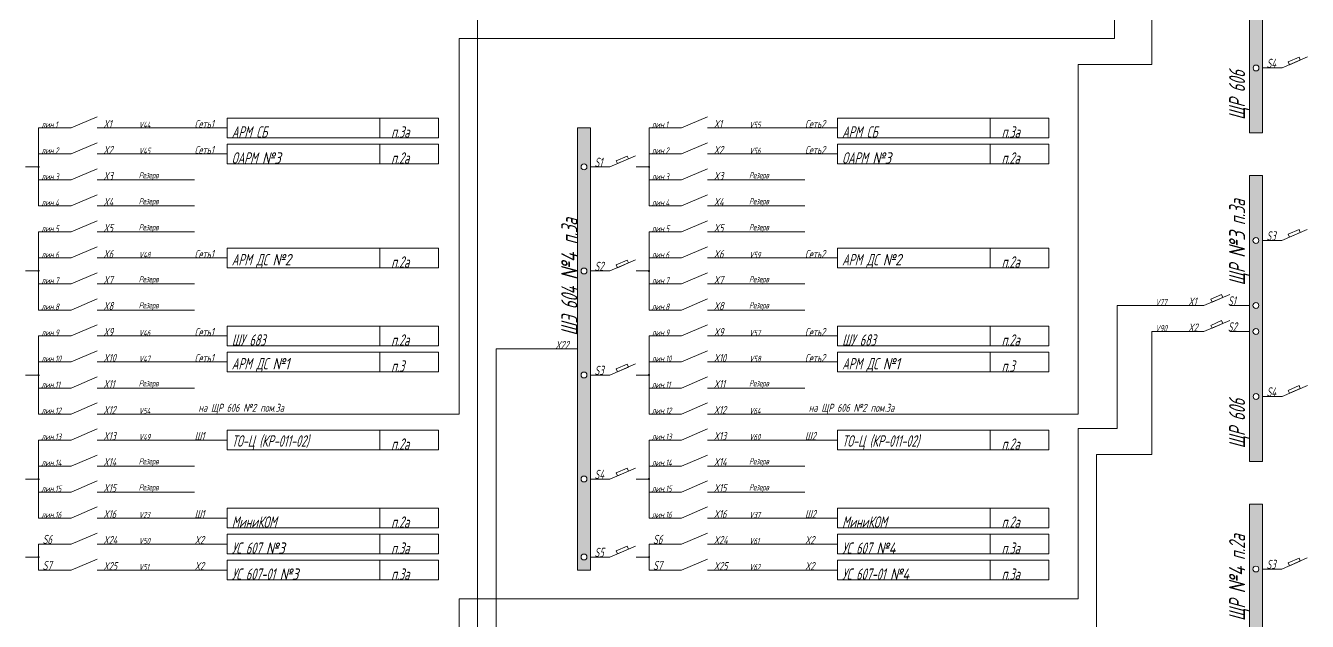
# Paper-space layout 'Main' of a CAD drawing. Extents: x 20 to 589, y 5 to 415.
# Drawn here: x 232.8 to 441, y 204.8 to 301.6 of the extents above; entities that cross this region are included whole.
import ezdxf

# ---------------------------------------------------------------- set-up
doc = ezdxf.new("R2010")
doc.units = 0
doc.header["$LTSCALE"] = 0.3
doc.layers.get('0').update_dxf_attribs({"linetype": 'CONTINUOUS', "lineweight": 15})
doc.layers.add('Text', color=242, linetype='CONTINUOUS', lineweight=15)
doc.styles.get("Standard").update_dxf_attribs({"font": 'isocpeur.ttf', "width": 0.8, "oblique": 15})

psp = doc.layouts.new('Main')

# ---------------------------------------------------------------- hatches: boundary and pattern name
h = psp.add_hatch(color=256)
h.paths.add_polyline_path([(431.58, 330.59), (433.69, 330.59), (433.69, 284.13), (431.58, 284.13)])
edge = h.paths.add_edge_path(flags=16)
edge.add_arc((432.63, 320.03), 0.478, 0, 360)
edge = h.paths.add_edge_path(flags=16)
edge.add_arc((432.63, 309.47), 0.478, 0, 360)
edge = h.paths.add_edge_path(flags=16)
edge.add_arc((432.63, 305.25), 0.478, 0, 360)
edge = h.paths.add_edge_path(flags=16)
edge.add_arc((432.65, 294.69), 0.478, 0, 360)
h = psp.add_hatch(color=256)
h.paths.add_polyline_path([(322.41, 284.95), (324.52, 284.95), (324.52, 213.14), (322.41, 213.14)])
edge = h.paths.add_edge_path(flags=16)
edge.add_arc((323.47, 278.62), 0.478, 0, 360)
edge = h.paths.add_edge_path(flags=16)
edge.add_arc((323.47, 261.72), 0.478, 0, 360)
edge = h.paths.add_edge_path(flags=16)
edge.add_arc((323.47, 244.82), 0.478, 0, 360)
edge = h.paths.add_edge_path(flags=16)
edge.add_arc((323.47, 227.93), 0.478, 0, 360)
edge = h.paths.add_edge_path(flags=16)
edge.add_arc((323.47, 215.26), 0.478, 0, 360)
h = psp.add_hatch(color=256)
edge = h.paths.add_edge_path()
edge.add_arc((234.86, 278.62), 0.0845, 0, 360)
h = psp.add_hatch(color=256)
edge = h.paths.add_edge_path()
edge.add_arc((334.03, 278.62), 0.0845, 0, 360)
h = psp.add_hatch(color=256)
h.paths.add_polyline_path([(431.58, 277.23), (433.69, 277.23), (433.69, 230.77), (431.58, 230.77)])
edge = h.paths.add_edge_path(flags=16)
edge.add_arc((432.63, 266.67), 0.478, 0, 360)
edge = h.paths.add_edge_path(flags=16)
edge.add_arc((432.63, 256.11), 0.478, 0, 360)
edge = h.paths.add_edge_path(flags=16)
edge.add_arc((432.63, 251.89), 0.478, 0, 360)
edge = h.paths.add_edge_path(flags=16)
edge.add_arc((432.65, 241.33), 0.478, 0, 360)
h = psp.add_hatch(color=256)
edge = h.paths.add_edge_path()
edge.add_arc((234.86, 261.72), 0.0845, 0, 360)
h = psp.add_hatch(color=256)
edge = h.paths.add_edge_path()
edge.add_arc((334.03, 261.72), 0.0845, 0, 360)
h = psp.add_hatch(color=256)
edge = h.paths.add_edge_path()
edge.add_arc((234.86, 244.82), 0.0845, 0, 360)
h = psp.add_hatch(color=256)
edge = h.paths.add_edge_path()
edge.add_arc((334.03, 244.82), 0.0845, 0, 360)
h = psp.add_hatch(color=256)
edge = h.paths.add_edge_path()
edge.add_arc((234.86, 227.93), 0.0845, 0, 360)
h = psp.add_hatch(color=256)
edge = h.paths.add_edge_path()
edge.add_arc((334.03, 227.93), 0.0845, 0, 360)
h = psp.add_hatch(color=256)
h.paths.add_polyline_path([(431.58, 223.87), (433.69, 223.87), (433.69, 177.41), (431.58, 177.41)])
edge = h.paths.add_edge_path(flags=16)
edge.add_arc((432.63, 213.31), 0.478, 0, 360)
edge = h.paths.add_edge_path(flags=16)
edge.add_arc((432.63, 202.75), 0.478, 0, 360)
edge = h.paths.add_edge_path(flags=16)
edge.add_arc((432.63, 198.53), 0.478, 0, 360)
edge = h.paths.add_edge_path(flags=16)
edge.add_arc((432.65, 187.97), 0.478, 0, 360)
h = psp.add_hatch(color=256)
edge = h.paths.add_edge_path()
edge.add_arc((234.86, 215.26), 0.0845, 0, 360)
h = psp.add_hatch(color=256)
edge = h.paths.add_edge_path()
edge.add_arc((334.03, 215.26), 0.0845, 0, 360)

# ---------------------------------------------------------------- linework, layer by layer
at = {"lineweight": 15}
for p, q in [((436.87, 294.69), (440.99, 296.48)), ((240.14, 284.95), (244.37, 286.75)), ((339.31, 284.95), (343.53, 286.75)), ((240.14, 280.73), (244.37, 282.52)), ((339.31, 280.73), (343.53, 282.52)), ((327.69, 278.62), (331.81, 280.41)), ((240.14, 276.5), (244.37, 278.3)), ((339.31, 276.5), (343.53, 278.3)), ((240.14, 272.28), (244.37, 274.07)), ((339.31, 272.28), (343.53, 274.07)), ((240.14, 268.06), (244.37, 269.85)), ((339.31, 268.06), (343.53, 269.85)), ((436.86, 266.67), (440.97, 268.47)), ((240.14, 263.83), (244.37, 265.63)), ((339.31, 263.83), (343.53, 265.63)), ((327.69, 261.72), (331.81, 263.51)), ((240.14, 259.61), (244.37, 261.4)), ((339.31, 259.61), (343.53, 261.4)), ((240.14, 255.38), (244.37, 257.18)), ((339.31, 255.38), (343.53, 257.18)), ((424.18, 256.11), (428.41, 257.91)), ((240.14, 251.16), (244.37, 252.95)), ((339.31, 251.16), (343.53, 252.95)), ((424.18, 251.89), (428.41, 253.68)), ((240.14, 246.94), (244.37, 248.73)), ((339.31, 246.94), (343.53, 248.73)), ((327.69, 244.82), (331.81, 246.62)), ((240.14, 242.71), (244.37, 244.51)), ((339.31, 242.71), (343.53, 244.51)), ((436.87, 241.33), (440.99, 243.12)), ((240.14, 238.49), (244.37, 240.28)), ((339.31, 238.49), (343.53, 240.28)), ((240.14, 234.26), (244.37, 236.06)), ((339.31, 234.26), (343.53, 236.06)), ((240.14, 230.04), (244.37, 231.83)), ((339.31, 230.04), (343.53, 231.83)), ((327.69, 227.93), (331.81, 229.72)), ((240.14, 225.82), (244.37, 227.61)), ((339.31, 225.82), (343.53, 227.61)), ((240.14, 221.59), (244.37, 223.39)), ((339.31, 221.59), (343.53, 223.39)), ((240.14, 217.37), (244.37, 219.16)), ((339.31, 217.37), (343.53, 219.16)), ((327.69, 215.26), (331.81, 217.05)), ((240.14, 213.14), (244.37, 214.94)), ((339.31, 213.14), (343.53, 214.94)), ((436.86, 213.31), (440.97, 215.11))]:
    psp.add_line(p, q, dxfattribs=at)
for p, q in [((436.87, 294.69), (433.7, 294.69)), ((290.3, 286.54), (290.3, 283.37)), ((389.47, 286.54), (389.47, 283.37)), ((234.86, 280.73), (234.86, 284.95)), ((234.86, 284.95), (240.14, 284.95)), ((244.37, 284.95), (249.65, 284.95)), ((249.65, 284.95), (260.21, 284.95)), ((265.49, 284.95), (260.21, 284.95)), ((334.03, 280.73), (334.03, 284.95)), ((334.03, 284.95), (339.31, 284.95)), ((343.53, 284.95), (348.81, 284.95)), ((348.81, 284.95), (359.37, 284.95)), ((364.65, 284.95), (359.37, 284.95)), ((290.3, 282.31), (290.3, 279.14)), ((389.47, 282.31), (389.47, 279.14)), ((234.86, 276.5), (234.86, 280.73)), ((234.86, 280.73), (240.14, 280.73)), ((244.37, 280.73), (249.65, 280.73)), ((249.65, 280.73), (260.21, 280.73)), ((265.49, 280.73), (260.21, 280.73)), ((334.03, 276.5), (334.03, 280.73)), ((334.03, 280.73), (339.31, 280.73)), ((343.53, 280.73), (348.81, 280.73)), ((348.81, 280.73), (359.37, 280.73)), ((364.65, 280.73), (359.37, 280.73)), ((232.75, 278.62), (234.86, 278.62)), ((327.69, 278.62), (324.52, 278.62)), ((331.92, 278.62), (334.03, 278.62)), ((234.86, 272.28), (234.86, 276.5)), ((234.86, 276.5), (240.14, 276.5)), ((244.37, 276.5), (249.65, 276.5)), ((249.65, 276.5), (260.21, 276.5)), ((334.03, 272.28), (334.03, 276.5)), ((334.03, 276.5), (339.31, 276.5)), ((343.53, 276.5), (348.81, 276.5)), ((348.81, 276.5), (359.37, 276.5)), ((234.86, 272.28), (240.14, 272.28)), ((244.37, 272.28), (249.65, 272.28)), ((249.65, 272.28), (260.21, 272.28)), ((334.03, 272.28), (339.31, 272.28)), ((343.53, 272.28), (348.81, 272.28)), ((348.81, 272.28), (359.37, 272.28)), ((234.86, 263.83), (234.86, 268.06)), ((234.86, 268.06), (240.14, 268.06)), ((244.37, 268.06), (249.65, 268.06)), ((249.65, 268.06), (260.21, 268.06)), ((334.03, 263.83), (334.03, 268.06)), ((334.03, 268.06), (339.31, 268.06)), ((343.53, 268.06), (348.81, 268.06)), ((348.81, 268.06), (359.37, 268.06)), ((436.86, 266.67), (433.69, 266.67)), ((290.3, 265.42), (290.3, 262.25)), ((389.47, 265.42), (389.47, 262.25)), ((234.86, 259.61), (234.86, 263.83)), ((234.86, 263.83), (240.14, 263.83)), ((244.37, 263.83), (249.65, 263.83)), ((249.65, 263.83), (260.21, 263.83)), ((265.49, 263.83), (260.21, 263.83)), ((334.03, 259.61), (334.03, 263.83)), ((334.03, 263.83), (339.31, 263.83)), ((343.53, 263.83), (348.81, 263.83)), ((348.81, 263.83), (359.37, 263.83)), ((364.65, 263.83), (359.37, 263.83)), ((232.75, 261.72), (234.86, 261.72)), ((327.69, 261.72), (324.52, 261.72)), ((331.92, 261.72), (334.03, 261.72)), ((234.86, 255.38), (234.86, 259.61)), ((234.86, 259.61), (240.14, 259.61)), ((244.37, 259.61), (249.65, 259.61)), ((249.65, 259.61), (260.21, 259.61)), ((334.03, 255.38), (334.03, 259.61)), ((334.03, 259.61), (339.31, 259.61)), ((343.53, 259.61), (348.81, 259.61)), ((348.81, 259.61), (359.37, 259.61)), ((234.86, 255.38), (240.14, 255.38)), ((244.37, 255.38), (249.65, 255.38)), ((249.65, 255.38), (260.21, 255.38)), ((334.03, 255.38), (339.31, 255.38)), ((343.53, 255.38), (348.81, 255.38)), ((348.81, 255.38), (359.37, 255.38)), ((415.74, 256.11), (421.02, 256.11)), ((424.18, 256.11), (421.02, 256.11)), ((428.41, 256.11), (431.58, 256.11)), ((290.3, 252.74), (290.3, 249.58)), ((389.47, 252.74), (389.47, 249.58)), ((234.86, 246.94), (234.86, 251.16)), ((234.86, 251.16), (240.14, 251.16)), ((244.37, 251.16), (249.65, 251.16)), ((249.65, 251.16), (260.21, 251.16)), ((265.49, 251.16), (260.21, 251.16)), ((334.03, 246.94), (334.03, 251.16)), ((334.03, 251.16), (339.31, 251.16)), ((343.53, 251.16), (348.81, 251.16)), ((348.81, 251.16), (359.37, 251.16)), ((364.65, 251.16), (359.37, 251.16)), ((415.74, 251.89), (421.02, 251.89)), ((424.18, 251.89), (421.02, 251.89)), ((428.41, 251.89), (431.58, 251.89)), ((290.3, 248.52), (290.3, 245.35)), ((322.41, 249.05), (318.19, 249.05)), ((389.47, 248.52), (389.47, 245.35)), ((234.86, 242.71), (234.86, 246.94)), ((234.86, 246.94), (240.14, 246.94)), ((244.37, 246.94), (249.65, 246.94)), ((249.65, 246.94), (260.21, 246.94)), ((265.49, 246.94), (260.21, 246.94)), ((334.03, 242.71), (334.03, 246.94)), ((334.03, 246.94), (339.31, 246.94)), ((343.53, 246.94), (348.81, 246.94)), ((348.81, 246.94), (359.37, 246.94)), ((364.65, 246.94), (359.37, 246.94)), ((232.75, 244.82), (234.86, 244.82)), ((327.69, 244.82), (324.52, 244.82)), ((331.92, 244.82), (334.03, 244.82)), ((234.86, 238.49), (234.86, 242.71)), ((234.86, 242.71), (240.14, 242.71)), ((244.37, 242.71), (249.65, 242.71)), ((249.65, 242.71), (260.21, 242.71)), ((334.03, 238.49), (334.03, 242.71)), ((334.03, 242.71), (339.31, 242.71)), ((343.53, 242.71), (348.81, 242.71)), ((348.81, 242.71), (359.37, 242.71)), ((436.87, 241.33), (433.7, 241.33)), ((234.86, 238.49), (240.14, 238.49)), ((244.37, 238.49), (249.65, 238.49)), ((249.65, 238.49), (260.21, 238.49)), ((265.49, 238.49), (260.21, 238.49)), ((334.03, 238.49), (339.31, 238.49)), ((343.53, 238.49), (348.81, 238.49)), ((348.81, 238.49), (359.37, 238.49)), ((364.65, 238.49), (359.37, 238.49)), ((290.3, 235.85), (290.3, 232.68)), ((389.47, 235.85), (389.47, 232.68)), ((234.86, 230.04), (234.86, 234.26)), ((234.86, 234.26), (240.14, 234.26)), ((244.37, 234.26), (249.65, 234.26)), ((249.65, 234.26), (260.21, 234.26)), ((265.49, 234.26), (260.21, 234.26)), ((334.03, 230.04), (334.03, 234.26)), ((334.03, 234.26), (339.31, 234.26)), ((343.53, 234.26), (348.81, 234.26)), ((348.81, 234.26), (359.37, 234.26)), ((364.65, 234.26), (359.37, 234.26)), ((234.86, 225.82), (234.86, 230.04)), ((234.86, 230.04), (240.14, 230.04)), ((244.37, 230.04), (249.65, 230.04)), ((249.65, 230.04), (260.21, 230.04)), ((334.03, 225.82), (334.03, 230.04)), ((334.03, 230.04), (339.31, 230.04)), ((343.53, 230.04), (348.81, 230.04)), ((348.81, 230.04), (359.37, 230.04)), ((232.75, 227.93), (234.86, 227.93)), ((327.69, 227.93), (324.52, 227.93)), ((331.92, 227.93), (334.03, 227.93)), ((234.86, 221.59), (234.86, 225.82)), ((234.86, 225.82), (240.14, 225.82)), ((244.37, 225.82), (249.65, 225.82)), ((249.65, 225.82), (260.21, 225.82)), ((334.03, 221.59), (334.03, 225.82)), ((334.03, 225.82), (339.31, 225.82)), ((343.53, 225.82), (348.81, 225.82)), ((348.81, 225.82), (359.37, 225.82)), ((290.3, 223.18), (290.3, 220.01)), ((389.47, 223.18), (389.47, 220.01)), ((234.86, 221.59), (240.14, 221.59)), ((244.37, 221.59), (249.65, 221.59)), ((249.65, 221.59), (260.21, 221.59)), ((265.49, 221.59), (260.21, 221.59)), ((334.03, 221.59), (339.31, 221.59)), ((343.53, 221.59), (348.81, 221.59)), ((348.81, 221.59), (359.37, 221.59)), ((364.65, 221.59), (359.37, 221.59)), ((290.3, 218.95), (290.3, 215.78)), ((389.47, 218.95), (389.47, 215.78)), ((234.86, 213.14), (234.86, 217.37)), ((234.86, 217.37), (240.14, 217.37)), ((244.37, 217.37), (249.65, 217.37)), ((249.65, 217.37), (260.21, 217.37)), ((265.49, 217.37), (260.21, 217.37)), ((334.03, 213.14), (334.03, 217.37)), ((334.03, 217.37), (339.31, 217.37)), ((343.53, 217.37), (348.81, 217.37)), ((348.81, 217.37), (359.37, 217.37)), ((364.65, 217.37), (359.37, 217.37)), ((232.75, 215.26), (234.86, 215.26)), ((290.3, 214.73), (290.3, 211.56)), ((327.69, 215.26), (324.52, 215.26)), ((331.92, 215.26), (334.03, 215.26)), ((389.47, 214.73), (389.47, 211.56)), ((234.86, 213.14), (240.14, 213.14)), ((244.37, 213.14), (249.65, 213.14)), ((249.65, 213.14), (260.21, 213.14)), ((265.49, 213.14), (260.21, 213.14)), ((334.03, 213.14), (339.31, 213.14)), ((343.53, 213.14), (348.81, 213.14)), ((348.81, 213.14), (359.37, 213.14)), ((364.65, 213.14), (359.37, 213.14)), ((436.86, 213.31), (433.69, 213.31))]:
    psp.add_line(p, q)
for points in [[(431.58, 330.59), (433.69, 330.59), (433.69, 284.13), (431.58, 284.13)], [(438.09, 295.22), (439.84, 295.98), (439.64, 296.46), (437.89, 295.69)], [(265.49, 283.37), (299.81, 283.37), (299.81, 286.54), (265.49, 286.54)], [(364.65, 283.37), (398.97, 283.37), (398.97, 286.54), (364.65, 286.54)], [(322.41, 284.95), (324.52, 284.95), (324.52, 213.14), (322.41, 213.14)], [(265.49, 279.14), (299.81, 279.14), (299.81, 282.31), (265.49, 282.31)], [(364.65, 279.14), (398.97, 279.14), (398.97, 282.31), (364.65, 282.31)], [(328.92, 279.15), (330.67, 279.91), (330.46, 280.38), (328.71, 279.62)], [(431.58, 277.23), (433.69, 277.23), (433.69, 230.77), (431.58, 230.77)], [(438.08, 267.21), (439.83, 267.97), (439.63, 268.44), (437.87, 267.68)], [(265.49, 262.25), (299.81, 262.25), (299.81, 265.42), (265.49, 265.42)], [(364.65, 262.25), (398.97, 262.25), (398.97, 265.42), (364.65, 265.42)], [(328.92, 262.25), (330.67, 263.02), (330.46, 263.49), (328.71, 262.72)], [(425.5, 256.67), (427.26, 257.42), (427.06, 257.88), (425.31, 257.12)], [(265.49, 249.58), (299.81, 249.58), (299.81, 252.74), (265.49, 252.74)], [(364.65, 249.58), (398.97, 249.58), (398.97, 252.74), (364.65, 252.74)], [(425.5, 252.45), (427.26, 253.19), (427.06, 253.66), (425.31, 252.89)], [(265.49, 245.35), (299.81, 245.35), (299.81, 248.52), (265.49, 248.52)], [(364.65, 245.35), (398.97, 245.35), (398.97, 248.52), (364.65, 248.52)], [(328.92, 245.36), (330.67, 246.12), (330.46, 246.59), (328.71, 245.83)], [(438.09, 241.86), (439.84, 242.62), (439.64, 243.1), (437.89, 242.33)], [(265.49, 232.68), (299.81, 232.68), (299.81, 235.85), (265.49, 235.85)], [(364.65, 232.68), (398.97, 232.68), (398.97, 235.85), (364.65, 235.85)], [(328.92, 228.46), (330.67, 229.22), (330.46, 229.7), (328.71, 228.93)], [(265.49, 220.01), (299.81, 220.01), (299.81, 223.18), (265.49, 223.18)], [(364.65, 220.01), (398.97, 220.01), (398.97, 223.18), (364.65, 223.18)], [(431.58, 223.87), (433.69, 223.87), (433.69, 177.41), (431.58, 177.41)], [(265.49, 215.78), (299.81, 215.78), (299.81, 218.95), (265.49, 218.95)], [(364.65, 215.78), (398.97, 215.78), (398.97, 218.95), (364.65, 218.95)], [(328.92, 215.79), (330.67, 216.55), (330.46, 217.02), (328.71, 216.26)], [(265.49, 211.56), (299.81, 211.56), (299.81, 214.73), (265.49, 214.73)], [(364.65, 211.56), (398.97, 211.56), (398.97, 214.73), (364.65, 214.73)], [(438.08, 213.85), (439.83, 214.61), (439.63, 215.08), (437.87, 214.32)]]:
    psp.add_lwpolyline(points, close=True)
for centre, radius in [((432.65, 294.69), 0.478), ((323.47, 278.62), 0.478), ((234.86, 278.62), 0.0845), ((334.03, 278.62), 0.0845), ((432.63, 266.67), 0.478), ((432.63, 266.67), 0.478), ((234.86, 261.72), 0.0845), ((323.47, 261.72), 0.478), ((334.03, 261.72), 0.0845), ((432.63, 256.11), 0.478), ((432.63, 251.89), 0.478), ((234.86, 244.82), 0.0845), ((323.47, 244.82), 0.478), ((334.03, 244.82), 0.0845), ((432.65, 241.33), 0.478), ((234.86, 227.93), 0.0845), ((323.47, 227.93), 0.478), ((334.03, 227.93), 0.0845), ((234.86, 215.26), 0.0845), ((323.47, 215.26), 0.478), ((334.03, 215.26), 0.0845), ((432.63, 213.31), 0.478), ((432.63, 213.31), 0.478)]:
    psp.add_circle(centre, radius)
at = {"layer": 'Text'}
for p, q in [((306.19, 342.5), (306.19, 20.5)), ((409.66, 309.47), (409.66, 299.47)), ((415.74, 305.25), (415.74, 295.25)), ((303.19, 238.49), (303.19, 299.47)), ((303.19, 299.47), (409.66, 299.47)), ((415.74, 295.25), (403.74, 295.25)), ((403.74, 295.25), (403.74, 238.49)), ((415.74, 256.11), (410.09, 256.11)), ((410.09, 256.11), (410.09, 256.11)), ((410.09, 256.11), (410.09, 236.11)), ((415.74, 231.89), (415.74, 251.89)), ((318.19, 249.05), (309.19, 249.05)), ((309.19, 249.05), (309.19, 20.5)), ((265.49, 238.49), (303.19, 238.49)), ((403.74, 238.49), (364.65, 238.49)), ((410.09, 236.11), (403.74, 236.11)), ((403.74, 236.11), (403.74, 208.49)), ((415.74, 231.89), (406.74, 231.89)), ((406.74, 231.89), (406.74, 153.48)), ((312.19, 208.49), (303.19, 208.49)), ((303.19, 208.49), (303.19, 153.48)), ((403.74, 208.49), (312.19, 208.49))]:
    psp.add_line(p, q, dxfattribs=at)

# ---------------------------------------------------------------- texts
at = {"attachment_point": 7}
for s, insert, char_height, width in [('{\\fGOST|b0|i0|c204|p34; \\fGOST|b0|i0|c0|p34;S\\fGOST|b0|i0|c204|p34;4}', (433.7, 294.69), 1.5, 17.2012), ('{\\fGOST|b0|i0|c204|p34; АРМ СБ}', (265.49, 283.37), 1.848, 24.9172), ('\\pl1.848,t1.848;{\\fGOST|b0|i0|c204|p34;п.3а}', (290.3, 283.37), 1.848, 17.2012), ('{\\fGOST|b0|i0|c204|p34; АРМ СБ}', (364.65, 283.37), 1.848, 24.9172), ('\\pl1.848,t1.848;{\\fGOST|b0|i0|c204|p34;п.3а}', (389.47, 283.37), 1.848, 17.2012), ('{\\fGOST|b0|i0|c204|p34; ОАРМ }№3', (265.49, 279.14), 1.848, 24.9172), ('\\pl1.848,t1.848;{\\fGOST|b0|i0|c204|p34;п.2а}', (290.3, 279.14), 1.848, 17.2012), ('{\\fGOST|b0|i0|c204|p34; ОАРМ }№3', (364.65, 279.14), 1.848, 24.9172), ('\\pl1.848,t1.848;{\\fGOST|b0|i0|c204|p34;п.2а}', (389.47, 279.14), 1.848, 17.2012), ('{\\fGOST|b0|i0|c204|p34; \\fGOST|b0|i0|c0|p34;S\\fGOST|b0|i0|c204|p34;3}', (433.69, 266.67), 1.5, 17.2012), ('{\\fGOST|b0|i0|c204|p34; АРМ ДС }№2', (265.49, 262.25), 1.848, 24.9172), ('{\\fGOST|b0|i0|c204|p34; АРМ ДС }№2', (364.65, 262.25), 1.848, 24.9172), ('\\pl1.848,t1.848;{\\fGOST|b0|i0|c204|p34;п.2а}', (290.3, 262.25), 1.848, 17.2012), ('\\pl1.848,t1.848;{\\fGOST|b0|i0|c204|p34;п.2а}', (389.47, 262.25), 1.848, 17.2012), ('{\\fGOST|b0|i0|c204|p34; \\fGOST|b0|i0|c0|p34;V\\fGOST|b0|i0|c204|p34;77}', (415.74, 256.11), 1.056, 17.2012), ('{\\fGOST|b0|i0|c204|p34; \\fGOST|b0|i0|c0|p34;X\\fGOST|b0|i0|c204|p34;1}', (421.02, 256.11), 1.3, 17.2012), ('{\\fGOST|b0|i0|c204|p34; \\fGOST|b0|i0|c0|p34;S\\fGOST|b0|i0|c204|p34;1}', (427.41, 256.11), 1.5, 17.2012), ('{\\fGOST|b0|i0|c204|p34; \\fGOST|b0|i0|c0|p34;V\\fGOST|b0|i0|c204|p34;90}', (415.74, 251.89), 1.056, 17.2012), ('{\\fGOST|b0|i0|c204|p34; \\fGOST|b0|i0|c0|p34;X\\fGOST|b0|i0|c204|p34;2}', (421.02, 251.89), 1.3, 17.2012), ('{\\fGOST|b0|i0|c204|p34; \\fGOST|b0|i0|c0|p34;S\\fGOST|b0|i0|c204|p34;2}', (427.41, 251.89), 1.5, 17.2012), ('{\\fGOST|b0|i0|c204|p34; ШУ 683}', (265.49, 249.58), 1.848, 24.9172), ('\\pl1.848,t1.848;{\\fGOST|b0|i0|c204|p34;п.2а}', (290.3, 249.58), 1.848, 17.2012), ('{\\fGOST|b0|i0|c204|p34; ШУ 683}', (364.65, 249.58), 1.848, 24.9172), ('\\pl1.848,t1.848;{\\fGOST|b0|i0|c204|p34;п.2а}', (389.47, 249.58), 1.848, 17.2012), ('{\\fGOST|b0|i0|c204|p34; АРМ ДС }№1', (265.49, 245.35), 1.848, 24.9172), ('\\pl1.848,t1.848;{\\fGOST|b0|i0|c204|p34;п.3}', (290.3, 245.35), 1.848, 17.2012), ('{\\fGOST|b0|i0|c204|p34; АРМ ДС }№1', (364.65, 245.35), 1.848, 24.9172), ('\\pl1.848,t1.848;{\\fGOST|b0|i0|c204|p34;п.3}', (389.47, 245.35), 1.848, 17.2012), ('{\\fGOST|b0|i0|c204|p34; \\fGOST|b0|i0|c0|p34;S\\fGOST|b0|i0|c204|p34;4}', (433.7, 241.33), 1.5, 17.2012), ('{\\fGOST|b0|i0|c204|p34; ТО-Ц (КР-011-02)}', (265.49, 232.68), 1.848, 24.9172), ('\\pl1.848,t1.848;{\\fGOST|b0|i0|c204|p34;п.2а}', (290.3, 232.68), 1.848, 17.2012), ('{\\fGOST|b0|i0|c204|p34; ТО-Ц (КР-011-02)}', (364.65, 232.68), 1.848, 24.9172), ('\\pl1.848,t1.848;{\\fGOST|b0|i0|c204|p34;п.2а}', (389.47, 232.68), 1.848, 17.2012), ('{\\fGOST|b0|i0|c204|p34; МиниКОМ}', (265.49, 220.01), 1.848, 24.9172), ('\\pl1.848,t1.848;{\\fGOST|b0|i0|c204|p34;п.2а}', (290.3, 220.01), 1.848, 17.2012), ('{\\fGOST|b0|i0|c204|p34; МиниКОМ}', (364.65, 220.01), 1.848, 24.9172), ('\\pl1.848,t1.848;{\\fGOST|b0|i0|c204|p34;п.2а}', (389.47, 220.01), 1.848, 17.2012), ('{\\fGOST|b0|i0|c204|p34; УС 607 }№3', (265.49, 215.78), 1.848, 24.9172), ('\\pl1.848,t1.848;{\\fGOST|b0|i0|c204|p34;п.3а}', (290.3, 215.78), 1.848, 17.2012), ('{\\fGOST|b0|i0|c204|p34; УС 607 }№4', (364.65, 215.78), 1.848, 24.9172), ('\\pl1.848,t1.848;{\\fGOST|b0|i0|c204|p34;п.3а}', (389.47, 215.78), 1.848, 17.2012), ('{\\fGOST|b0|i0|c204|p34; \\fGOST|b0|i0|c0|p34;S\\fGOST|b0|i0|c204|p34;3}', (433.69, 213.31), 1.5, 17.2012), ('{\\fGOST|b0|i0|c204|p34; УС 607-01 }№3', (265.49, 211.56), 1.848, 24.9172), ('\\pl1.848,t1.848;{\\fGOST|b0|i0|c204|p34;п.3а}', (290.3, 211.56), 1.848, 17.2012), ('{\\fGOST|b0|i0|c204|p34; УС 607-01 }№4', (364.65, 211.56), 1.848, 24.9172), ('\\pl1.848,t1.848;{\\fGOST|b0|i0|c204|p34;п.3а}', (389.47, 211.56), 1.848, 17.2012)]:
    psp.add_mtext(s, dxfattribs=dict(at, insert=insert, char_height=char_height, width=width))
at = {"char_height": 2.6, "attachment_point": 7, "rotation": 90}
for s, insert, width in [('{\\fGOST|b0|i0|c204|p34;  ЩР 606}', (431.58, 284.13), 21.8043), ('{\\fGOST|b0|i0|c204|p34;  ЩР }№3{\\fGOST|b0|i0|c204|p34; п.3а}', (431.58, 257.24), 26.8052), ('{\\fGOST|b0|i0|c204|p34;  ЩР 606}', (431.58, 230.77), 21.8043), ('{\\fGOST|b0|i0|c204|p34;  ЩР }№4{\\fGOST|b0|i0|c204|p34; п.2а}', (431.58, 202.75), 26.8389)]:
    psp.add_mtext(s, dxfattribs=dict(at, insert=insert, width=width))
at = {"width": 17.2012, "attachment_point": 7, "line_spacing_factor": 1.5}
for s, insert, char_height in [('{\\fGOST|b0|i0|c204|p34; лин.1}', (234.76, 284.95), 1.056), ('{\\fGOST|b0|i0|c204|p34; \\fGOST|b0|i0|c0|p34; X\\fGOST|b0|i0|c204|p34;1}', (244.15, 284.95), 1.3), ('{\\fGOST|b0|i0|c204|p34; \\fGOST|b0|i0|c0|p34; \\fGOST|b0|i0|c204|p34; \\fGOST|b0|i0|c0|p34;V\\fGOST|b0|i0|c204|p34;44}', (249.65, 284.95), 1), ('{\\fGOST|b0|i0|c204|p34;Сеть1}', (260.21, 284.95), 1.3), ('{\\fGOST|b0|i0|c204|p34; лин.1}', (333.92, 284.95), 1.056), ('{\\fGOST|b0|i0|c204|p34; \\fGOST|b0|i0|c0|p34; X\\fGOST|b0|i0|c204|p34;1}', (343.32, 284.95), 1.3), ('{\\fGOST|b0|i0|c204|p34; \\fGOST|b0|i0|c0|p34; \\fGOST|b0|i0|c204|p34; \\fGOST|b0|i0|c0|p34;V\\fGOST|b0|i0|c204|p34;55}', (348.81, 284.95), 1), ('{\\fGOST|b0|i0|c204|p34;Сеть2}', (359.37, 284.95), 1.3), ('{\\fGOST|b0|i0|c204|p34; лин.2}', (234.76, 280.73), 1.056), ('{\\fGOST|b0|i0|c204|p34; \\fGOST|b0|i0|c0|p34; X\\fGOST|b0|i0|c204|p34;2}', (244.15, 280.73), 1.3), ('{\\fGOST|b0|i0|c204|p34; \\fGOST|b0|i0|c0|p34; \\fGOST|b0|i0|c204|p34; \\fGOST|b0|i0|c0|p34;V\\fGOST|b0|i0|c204|p34;45}', (249.65, 280.73), 1), ('{\\fGOST|b0|i0|c204|p34;Сеть1}', (260.21, 280.73), 1.3), ('{\\fGOST|b0|i0|c204|p34; лин.2}', (333.92, 280.73), 1.056), ('{\\fGOST|b0|i0|c204|p34; \\fGOST|b0|i0|c0|p34; X\\fGOST|b0|i0|c204|p34;2}', (343.32, 280.73), 1.3), ('{\\fGOST|b0|i0|c204|p34; \\fGOST|b0|i0|c0|p34; \\fGOST|b0|i0|c204|p34; \\fGOST|b0|i0|c0|p34;V\\fGOST|b0|i0|c204|p34;56}', (348.81, 280.73), 1), ('{\\fGOST|b0|i0|c204|p34;Сеть2}', (359.37, 280.73), 1.3), ('{\\fGOST|b0|i0|c204|p34; \\fGOST|b0|i0|c0|p34;S\\fGOST|b0|i0|c204|p34;1}', (324.52, 278.62), 1.5), ('{\\fGOST|b0|i0|c204|p34; лин.3}', (234.76, 276.5), 1.056), ('{\\fGOST|b0|i0|c204|p34; \\fGOST|b0|i0|c0|p34; X\\fGOST|b0|i0|c204|p34;3}', (244.15, 276.5), 1.3), ('{\\fGOST|b0|i0|c204|p34; \\fGOST|b0|i0|c0|p34; \\fGOST|b0|i0|c204|p34; Резерв}', (249.65, 276.5), 1), ('{\\fGOST|b0|i0|c204|p34; лин.3}', (333.92, 276.5), 1.056), ('{\\fGOST|b0|i0|c204|p34; \\fGOST|b0|i0|c0|p34; X\\fGOST|b0|i0|c204|p34;3}', (343.32, 276.5), 1.3), ('{\\fGOST|b0|i0|c204|p34; \\fGOST|b0|i0|c0|p34; \\fGOST|b0|i0|c204|p34; Резерв}', (348.81, 276.5), 1), ('{\\fGOST|b0|i0|c204|p34; лин.4}', (234.76, 272.28), 1.056), ('{\\fGOST|b0|i0|c204|p34; \\fGOST|b0|i0|c0|p34; X\\fGOST|b0|i0|c204|p34;4}', (244.15, 272.28), 1.3), ('{\\fGOST|b0|i0|c204|p34; \\fGOST|b0|i0|c0|p34; \\fGOST|b0|i0|c204|p34; Резерв}', (249.65, 272.28), 1), ('{\\fGOST|b0|i0|c204|p34; лин.4}', (333.92, 272.28), 1.056), ('{\\fGOST|b0|i0|c204|p34; \\fGOST|b0|i0|c0|p34; X\\fGOST|b0|i0|c204|p34;4}', (343.32, 272.28), 1.3), ('{\\fGOST|b0|i0|c204|p34; \\fGOST|b0|i0|c0|p34; \\fGOST|b0|i0|c204|p34; Резерв}', (348.81, 272.28), 1), ('{\\fGOST|b0|i0|c204|p34; лин.5}', (234.76, 268.06), 1.056), ('{\\fGOST|b0|i0|c204|p34; \\fGOST|b0|i0|c0|p34; X\\fGOST|b0|i0|c204|p34;5}', (244.15, 268.06), 1.3), ('{\\fGOST|b0|i0|c204|p34; \\fGOST|b0|i0|c0|p34; \\fGOST|b0|i0|c204|p34; Резерв}', (249.65, 268.06), 1), ('{\\fGOST|b0|i0|c204|p34; лин.5}', (333.92, 268.06), 1.056), ('{\\fGOST|b0|i0|c204|p34; \\fGOST|b0|i0|c0|p34; X\\fGOST|b0|i0|c204|p34;5}', (343.32, 268.06), 1.3), ('{\\fGOST|b0|i0|c204|p34; \\fGOST|b0|i0|c0|p34; \\fGOST|b0|i0|c204|p34; Резерв}', (348.81, 268.06), 1), ('{\\fGOST|b0|i0|c204|p34; лин.6}', (234.76, 263.83), 1.056), ('{\\fGOST|b0|i0|c204|p34; \\fGOST|b0|i0|c0|p34; X\\fGOST|b0|i0|c204|p34;6}', (244.15, 263.83), 1.3), ('{\\fGOST|b0|i0|c204|p34; \\fGOST|b0|i0|c0|p34; \\fGOST|b0|i0|c204|p34; \\fGOST|b0|i0|c0|p34;V\\fGOST|b0|i0|c204|p34;48}', (249.65, 263.83), 1), ('{\\fGOST|b0|i0|c204|p34;Сеть1}', (260.21, 263.83), 1.3), ('{\\fGOST|b0|i0|c204|p34; лин.6}', (333.92, 263.83), 1.056), ('{\\fGOST|b0|i0|c204|p34; \\fGOST|b0|i0|c0|p34; X\\fGOST|b0|i0|c204|p34;6}', (343.32, 263.83), 1.3), ('{\\fGOST|b0|i0|c204|p34; \\fGOST|b0|i0|c0|p34; \\fGOST|b0|i0|c204|p34; \\fGOST|b0|i0|c0|p34;V\\fGOST|b0|i0|c204|p34;59}', (348.81, 263.83), 1), ('{\\fGOST|b0|i0|c204|p34;Сеть2}', (359.37, 263.83), 1.3), ('{\\fGOST|b0|i0|c204|p34; \\fGOST|b0|i0|c0|p34;S\\fGOST|b0|i0|c204|p34;2}', (324.52, 261.72), 1.5), ('{\\fGOST|b0|i0|c204|p34; лин.7}', (234.76, 259.61), 1.056), ('{\\fGOST|b0|i0|c204|p34; \\fGOST|b0|i0|c0|p34; X\\fGOST|b0|i0|c204|p34;7}', (244.15, 259.61), 1.3), ('{\\fGOST|b0|i0|c204|p34; \\fGOST|b0|i0|c0|p34; \\fGOST|b0|i0|c204|p34; Резерв}', (249.65, 259.61), 1), ('{\\fGOST|b0|i0|c204|p34; лин.7}', (333.92, 259.61), 1.056), ('{\\fGOST|b0|i0|c204|p34; \\fGOST|b0|i0|c0|p34; X\\fGOST|b0|i0|c204|p34;7}', (343.32, 259.61), 1.3), ('{\\fGOST|b0|i0|c204|p34; \\fGOST|b0|i0|c0|p34; \\fGOST|b0|i0|c204|p34; Резерв}', (348.81, 259.61), 1), ('{\\fGOST|b0|i0|c204|p34; лин.8}', (234.76, 255.38), 1.056), ('{\\fGOST|b0|i0|c204|p34; \\fGOST|b0|i0|c0|p34; X\\fGOST|b0|i0|c204|p34;8}', (244.15, 255.38), 1.3), ('{\\fGOST|b0|i0|c204|p34; \\fGOST|b0|i0|c0|p34; \\fGOST|b0|i0|c204|p34; Резерв}', (249.65, 255.38), 1), ('{\\fGOST|b0|i0|c204|p34; лин.8}', (333.92, 255.38), 1.056), ('{\\fGOST|b0|i0|c204|p34; \\fGOST|b0|i0|c0|p34; X\\fGOST|b0|i0|c204|p34;8}', (343.32, 255.38), 1.3), ('{\\fGOST|b0|i0|c204|p34; \\fGOST|b0|i0|c0|p34; \\fGOST|b0|i0|c204|p34; Резерв}', (348.81, 255.38), 1), ('{\\fGOST|b0|i0|c204|p34; лин.9}', (234.76, 251.16), 1.056), ('{\\fGOST|b0|i0|c204|p34; \\fGOST|b0|i0|c0|p34; X\\fGOST|b0|i0|c204|p34;9}', (244.15, 251.16), 1.3), ('{\\fGOST|b0|i0|c204|p34; \\fGOST|b0|i0|c0|p34; \\fGOST|b0|i0|c204|p34; \\fGOST|b0|i0|c0|p34;V\\fGOST|b0|i0|c204|p34;46}', (249.65, 251.16), 1), ('{\\fGOST|b0|i0|c204|p34;Сеть1}', (260.21, 251.16), 1.3), ('{\\fGOST|b0|i0|c204|p34; лин.9}', (333.92, 251.16), 1.056), ('{\\fGOST|b0|i0|c204|p34; \\fGOST|b0|i0|c0|p34; X\\fGOST|b0|i0|c204|p34;9}', (343.32, 251.16), 1.3), ('{\\fGOST|b0|i0|c204|p34; \\fGOST|b0|i0|c0|p34; \\fGOST|b0|i0|c204|p34; \\fGOST|b0|i0|c0|p34;V\\fGOST|b0|i0|c204|p34;57}', (348.81, 251.16), 1), ('{\\fGOST|b0|i0|c204|p34;Сеть2}', (359.37, 251.16), 1.3), ('{\\fGOST|b0|i0|c204|p34; \\fGOST|b0|i0|c0|p34;X\\fGOST|b0|i0|c204|p34;22}', (318.19, 249.05), 1.3), ('{\\fGOST|b0|i0|c204|p34; лин.10}', (234.76, 246.94), 1.056), ('{\\fGOST|b0|i0|c204|p34; \\fGOST|b0|i0|c0|p34; X\\fGOST|b0|i0|c204|p34;10}', (244.15, 246.94), 1.3), ('{\\fGOST|b0|i0|c204|p34; \\fGOST|b0|i0|c0|p34; \\fGOST|b0|i0|c204|p34; \\fGOST|b0|i0|c0|p34;V\\fGOST|b0|i0|c204|p34;47}', (249.65, 246.94), 1), ('{\\fGOST|b0|i0|c204|p34;Сеть1}', (260.21, 246.94), 1.3), ('{\\fGOST|b0|i0|c204|p34; лин.10}', (333.92, 246.94), 1.056), ('{\\fGOST|b0|i0|c204|p34; \\fGOST|b0|i0|c0|p34; X\\fGOST|b0|i0|c204|p34;10}', (343.32, 246.94), 1.3), ('{\\fGOST|b0|i0|c204|p34; \\fGOST|b0|i0|c0|p34; \\fGOST|b0|i0|c204|p34; \\fGOST|b0|i0|c0|p34;V\\fGOST|b0|i0|c204|p34;58}', (348.81, 246.94), 1), ('{\\fGOST|b0|i0|c204|p34;Сеть2}', (359.37, 246.94), 1.3), ('{\\fGOST|b0|i0|c204|p34; \\fGOST|b0|i0|c0|p34;S\\fGOST|b0|i0|c204|p34;3}', (324.52, 244.82), 1.5), ('{\\fGOST|b0|i0|c204|p34; лин.11}', (234.76, 242.71), 1.056), ('{\\fGOST|b0|i0|c204|p34; \\fGOST|b0|i0|c0|p34; X\\fGOST|b0|i0|c204|p34;11}', (244.15, 242.71), 1.3), ('{\\fGOST|b0|i0|c204|p34; \\fGOST|b0|i0|c0|p34; \\fGOST|b0|i0|c204|p34; Резерв}', (249.65, 242.71), 1), ('{\\fGOST|b0|i0|c204|p34; лин.11}', (333.92, 242.71), 1.056), ('{\\fGOST|b0|i0|c204|p34; \\fGOST|b0|i0|c0|p34; X\\fGOST|b0|i0|c204|p34;11}', (343.32, 242.71), 1.3), ('{\\fGOST|b0|i0|c204|p34; \\fGOST|b0|i0|c0|p34; \\fGOST|b0|i0|c204|p34; Резерв}', (348.81, 242.71), 1), ('{\\fGOST|b0|i0|c204|p34; лин.12}', (234.76, 238.49), 1.056), ('{\\fGOST|b0|i0|c204|p34; \\fGOST|b0|i0|c0|p34; X\\fGOST|b0|i0|c204|p34;12}', (244.15, 238.49), 1.3), ('{\\fGOST|b0|i0|c204|p34; \\fGOST|b0|i0|c0|p34; \\fGOST|b0|i0|c204|p34; \\fGOST|b0|i0|c0|p34;V\\fGOST|b0|i0|c204|p34;54}', (249.65, 238.49), 1), ('{\\fGOST|b0|i0|c204|p34; лин.12}', (333.92, 238.49), 1.056), ('{\\fGOST|b0|i0|c204|p34; \\fGOST|b0|i0|c0|p34; X\\fGOST|b0|i0|c204|p34;12}', (343.32, 238.49), 1.3), ('{\\fGOST|b0|i0|c204|p34; \\fGOST|b0|i0|c0|p34; \\fGOST|b0|i0|c204|p34; \\fGOST|b0|i0|c0|p34;V\\fGOST|b0|i0|c204|p34;64}', (348.81, 238.49), 1), ('{\\fGOST|b0|i0|c204|p34; лин.13}', (234.76, 234.26), 1.056), ('{\\fGOST|b0|i0|c204|p34; \\fGOST|b0|i0|c0|p34; X\\fGOST|b0|i0|c204|p34;13}', (244.15, 234.26), 1.3), ('{\\fGOST|b0|i0|c204|p34;Ш1}', (260.21, 234.26), 1.3), ('{\\fGOST|b0|i0|c204|p34; лин.13}', (333.92, 234.26), 1.056), ('{\\fGOST|b0|i0|c204|p34; \\fGOST|b0|i0|c0|p34; X\\fGOST|b0|i0|c204|p34;13}', (343.32, 234.26), 1.3), ('{\\fGOST|b0|i0|c204|p34;Ш2}', (359.37, 234.26), 1.3), ('{\\fGOST|b0|i0|c204|p34; \\fGOST|b0|i0|c0|p34; \\fGOST|b0|i0|c204|p34; \\fGOST|b0|i0|c0|p34;V\\fGOST|b0|i0|c204|p34;49}', (249.65, 234.26), 1), ('{\\fGOST|b0|i0|c204|p34; \\fGOST|b0|i0|c0|p34; \\fGOST|b0|i0|c204|p34; \\fGOST|b0|i0|c0|p34;V\\fGOST|b0|i0|c204|p34;60}', (348.81, 234.26), 1), ('{\\fGOST|b0|i0|c204|p34; \\fGOST|b0|i0|c0|p34; X\\fGOST|b0|i0|c204|p34;14}', (244.15, 230.04), 1.3), ('{\\fGOST|b0|i0|c204|p34; \\fGOST|b0|i0|c0|p34; \\fGOST|b0|i0|c204|p34; Резерв}', (249.65, 230.04), 1), ('{\\fGOST|b0|i0|c204|p34; \\fGOST|b0|i0|c0|p34; X\\fGOST|b0|i0|c204|p34;14}', (343.32, 230.04), 1.3), ('{\\fGOST|b0|i0|c204|p34; \\fGOST|b0|i0|c0|p34; \\fGOST|b0|i0|c204|p34; Резерв}', (348.81, 230.04), 1), ('{\\fGOST|b0|i0|c204|p34; лин.14}', (234.76, 230.04), 1.056), ('{\\fGOST|b0|i0|c204|p34; \\fGOST|b0|i0|c0|p34;S\\fGOST|b0|i0|c204|p34;4}', (324.52, 227.93), 1.5), ('{\\fGOST|b0|i0|c204|p34; лин.14}', (333.92, 230.04), 1.056), ('{\\fGOST|b0|i0|c204|p34; \\fGOST|b0|i0|c0|p34; X\\fGOST|b0|i0|c204|p34;15}', (244.15, 225.82), 1.3), ('{\\fGOST|b0|i0|c204|p34; \\fGOST|b0|i0|c0|p34; \\fGOST|b0|i0|c204|p34; Резерв}', (249.65, 225.82), 1), ('{\\fGOST|b0|i0|c204|p34; \\fGOST|b0|i0|c0|p34; X\\fGOST|b0|i0|c204|p34;15}', (343.32, 225.82), 1.3), ('{\\fGOST|b0|i0|c204|p34; \\fGOST|b0|i0|c0|p34; \\fGOST|b0|i0|c204|p34; Резерв}', (348.81, 225.82), 1), ('{\\fGOST|b0|i0|c204|p34; лин.15}', (234.76, 225.82), 1.056), ('{\\fGOST|b0|i0|c204|p34; лин.15}', (333.92, 225.82), 1.056), ('{\\fGOST|b0|i0|c204|p34; \\fGOST|b0|i0|c0|p34; X\\fGOST|b0|i0|c204|p34;16}', (244.15, 221.59), 1.3), ('{\\fGOST|b0|i0|c204|p34;Ш1}', (260.21, 221.59), 1.3), ('{\\fGOST|b0|i0|c204|p34; \\fGOST|b0|i0|c0|p34; X\\fGOST|b0|i0|c204|p34;16}', (343.32, 221.59), 1.3), ('{\\fGOST|b0|i0|c204|p34;Ш2}', (359.37, 221.59), 1.3), ('{\\fGOST|b0|i0|c204|p34; лин.16}', (234.76, 221.59), 1.056), ('{\\fGOST|b0|i0|c204|p34; \\fGOST|b0|i0|c0|p34; \\fGOST|b0|i0|c204|p34; \\fGOST|b0|i0|c0|p34;V\\fGOST|b0|i0|c204|p34;23}', (249.65, 221.59), 1), ('{\\fGOST|b0|i0|c204|p34; лин.16}', (333.92, 221.59), 1.056), ('{\\fGOST|b0|i0|c204|p34; \\fGOST|b0|i0|c0|p34; \\fGOST|b0|i0|c204|p34; \\fGOST|b0|i0|c0|p34;V\\fGOST|b0|i0|c204|p34;37}', (348.81, 221.59), 1), ('{\\fGOST|b0|i0|c204|p34; \\fGOST|b0|i0|c0|p34;S\\fGOST|b0|i0|c204|p34;6}', (234.86, 217.37), 1.5), ('{\\fGOST|b0|i0|c204|p34; \\fGOST|b0|i0|c0|p34; X\\fGOST|b0|i0|c204|p34;24}', (244.15, 217.37), 1.3), ('{\\fGOST|b0|i0|c0|p34;X2}', (260.21, 217.37), 1.3), ('{\\fGOST|b0|i0|c204|p34; \\fGOST|b0|i0|c0|p34;S\\fGOST|b0|i0|c204|p34;6}', (334.03, 217.37), 1.5), ('{\\fGOST|b0|i0|c204|p34; \\fGOST|b0|i0|c0|p34; X\\fGOST|b0|i0|c204|p34;24}', (343.32, 217.37), 1.3), ('{\\fGOST|b0|i0|c0|p34;X2}', (359.37, 217.37), 1.3), ('{\\fGOST|b0|i0|c204|p34; \\fGOST|b0|i0|c0|p34; \\fGOST|b0|i0|c204|p34; \\fGOST|b0|i0|c0|p34;V\\fGOST|b0|i0|c204|p34;50}', (249.65, 217.37), 1), ('{\\fGOST|b0|i0|c204|p34; \\fGOST|b0|i0|c0|p34;S\\fGOST|b0|i0|c204|p34;5}', (324.52, 215.26), 1.5), ('{\\fGOST|b0|i0|c204|p34; \\fGOST|b0|i0|c0|p34; \\fGOST|b0|i0|c204|p34; \\fGOST|b0|i0|c0|p34;V\\fGOST|b0|i0|c204|p34;61}', (348.81, 217.37), 1), ('{\\fGOST|b0|i0|c204|p34; \\fGOST|b0|i0|c0|p34;S\\fGOST|b0|i0|c204|p34;7}', (234.86, 213.14), 1.5), ('{\\fGOST|b0|i0|c204|p34; \\fGOST|b0|i0|c0|p34;S\\fGOST|b0|i0|c204|p34;7}', (334.03, 213.14), 1.5), ('{\\fGOST|b0|i0|c204|p34; \\fGOST|b0|i0|c0|p34; X\\fGOST|b0|i0|c204|p34;25}', (244.15, 213.14), 1.3), ('{\\fGOST|b0|i0|c204|p34; \\fGOST|b0|i0|c0|p34; \\fGOST|b0|i0|c204|p34; \\fGOST|b0|i0|c0|p34;V\\fGOST|b0|i0|c204|p34;51}', (249.65, 213.14), 1), ('{\\fGOST|b0|i0|c0|p34;X2}', (260.21, 213.14), 1.3), ('{\\fGOST|b0|i0|c204|p34; \\fGOST|b0|i0|c0|p34; X\\fGOST|b0|i0|c204|p34;25}', (343.32, 213.14), 1.3), ('{\\fGOST|b0|i0|c204|p34; \\fGOST|b0|i0|c0|p34; \\fGOST|b0|i0|c204|p34; \\fGOST|b0|i0|c0|p34;V\\fGOST|b0|i0|c204|p34;62}', (348.81, 213.14), 1), ('{\\fGOST|b0|i0|c0|p34;X2}', (359.37, 213.14), 1.3)]:
    psp.add_mtext(s, dxfattribs=dict(at, insert=insert, char_height=char_height))
at = {"insert": (322.41, 249.05), "char_height": 2.64, "width": 49.1989, "attachment_point": 7, "rotation": 90, "line_spacing_factor": 1.5}
psp.add_mtext('{\\fGOST|b0|i0|c204|p34; \\fGOST|b0|i0|c0|p34; \\fGOST|b0|i0|c204|p34;ШЭ 604 }№4 {\\fGOST|b0|i0|c204|p34;п.3а}', dxfattribs=at)
at = {"char_height": 1.3, "attachment_point": 7, "line_spacing_factor": 1.5}
for insert in [(260.21, 238.49), (359.37, 238.49)]:
    psp.add_mtext('{\\fGOST|b0|i0|c204|p34; на ЩР 606 }№2 {\\fGOST|b0|i0|c204|p34;пом.3а}', dxfattribs=dict(at, insert=insert))

doc.saveas('drawing.dxf')
